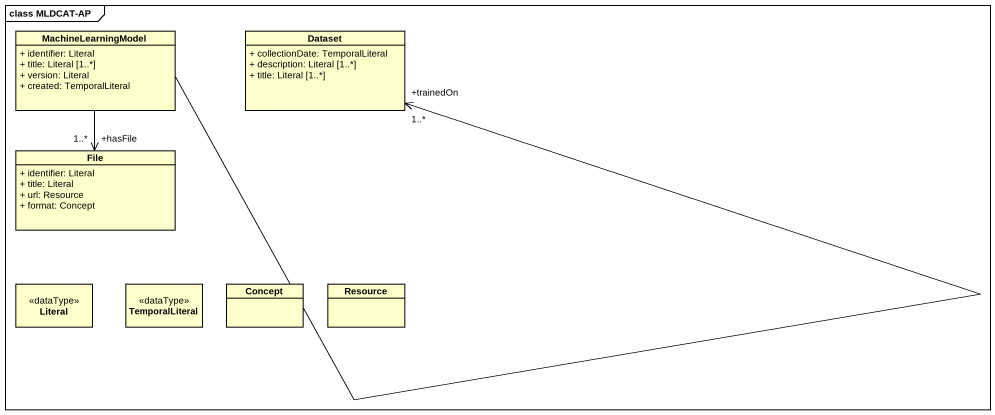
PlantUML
@startuml
mainframe class MLDCAT-AP
hide circle
hide empty members
skinparam classAttributeIconSize 0
class MachineLearningModel {
  + identifier: Literal
  + title: Literal [1..*]
  + version: Literal
  + created: TemporalLiteral
}
class Dataset {
  + collectionDate: TemporalLiteral
  + description: Literal [1..*]
  + title: Literal [1..*]
}
class "File" as File_ {
  + identifier: Literal
  + title: Literal
  + url: Resource
  + format: Concept
}
class Literal <<dataType>>
class TemporalLiteral <<dataType>>
class Concept
class Resource
MachineLearningModel -right-> "+trainedOn\n1..*" Dataset
MachineLearningModel --> "+hasFile\n1..*" File_
@enduml
